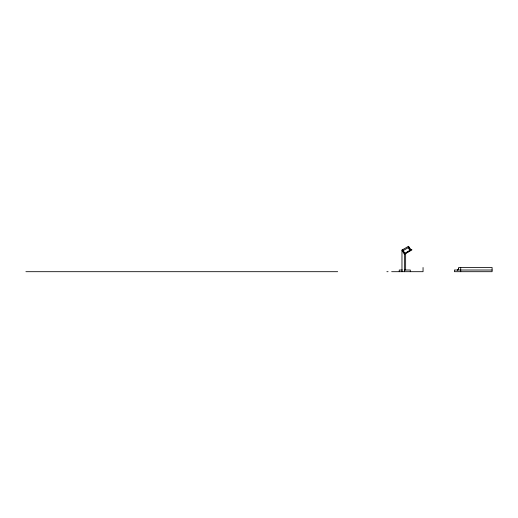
<?xml version="1.0" encoding="UTF-8"?>
<svg xmlns="http://www.w3.org/2000/svg" width="518" height="518" viewBox="0 0 518 518"><rect width="100%" height="100%" fill="white"/><g stroke="black" fill="none" stroke-linecap="round" stroke-linejoin="round"><path stroke-width="0.78" d="M401.968 271.691L401.968 250.09L408.514 246.309L410.819 250.298L404.7 253.826L402.395 249.844M403.231 250.57L409.162 247.144L410.729 249.864M404.377 271.691L404.377 254.26L411.92 249.903L411.603 249.359L404.804 253.289L402.713 249.663M402.408 270.014L399.248 270.014L399.248 271.691M404.377 270.014L410.308 270.014L410.308 271.691M492.1 270.014L454.435 270.014L454.435 271.691L492.1 271.691L492.1 267.508L458.618 267.508L458.618 268.764A1.256 1.256 0 0 1 457.368 270.014A2.473 1.748 -90 0 0 457.672 269.982M25.9 271.691L337.678 271.691M386.875 271.691L388.079 271.691M391.66 271.691L423.051 271.691L423.051 267.508M408.242 246.464L410.651 250.634M408.255 247.669L409.822 250.388M401.968 250.09L404.377 254.26M460.716 267.508L460.716 271.691M405.639 253.529L405.639 270.014M404.441 270.014L404.441 271.691M458.67 268.764A1.34 0.952 -90 0 1 458.598 269.082"/></g></svg>
